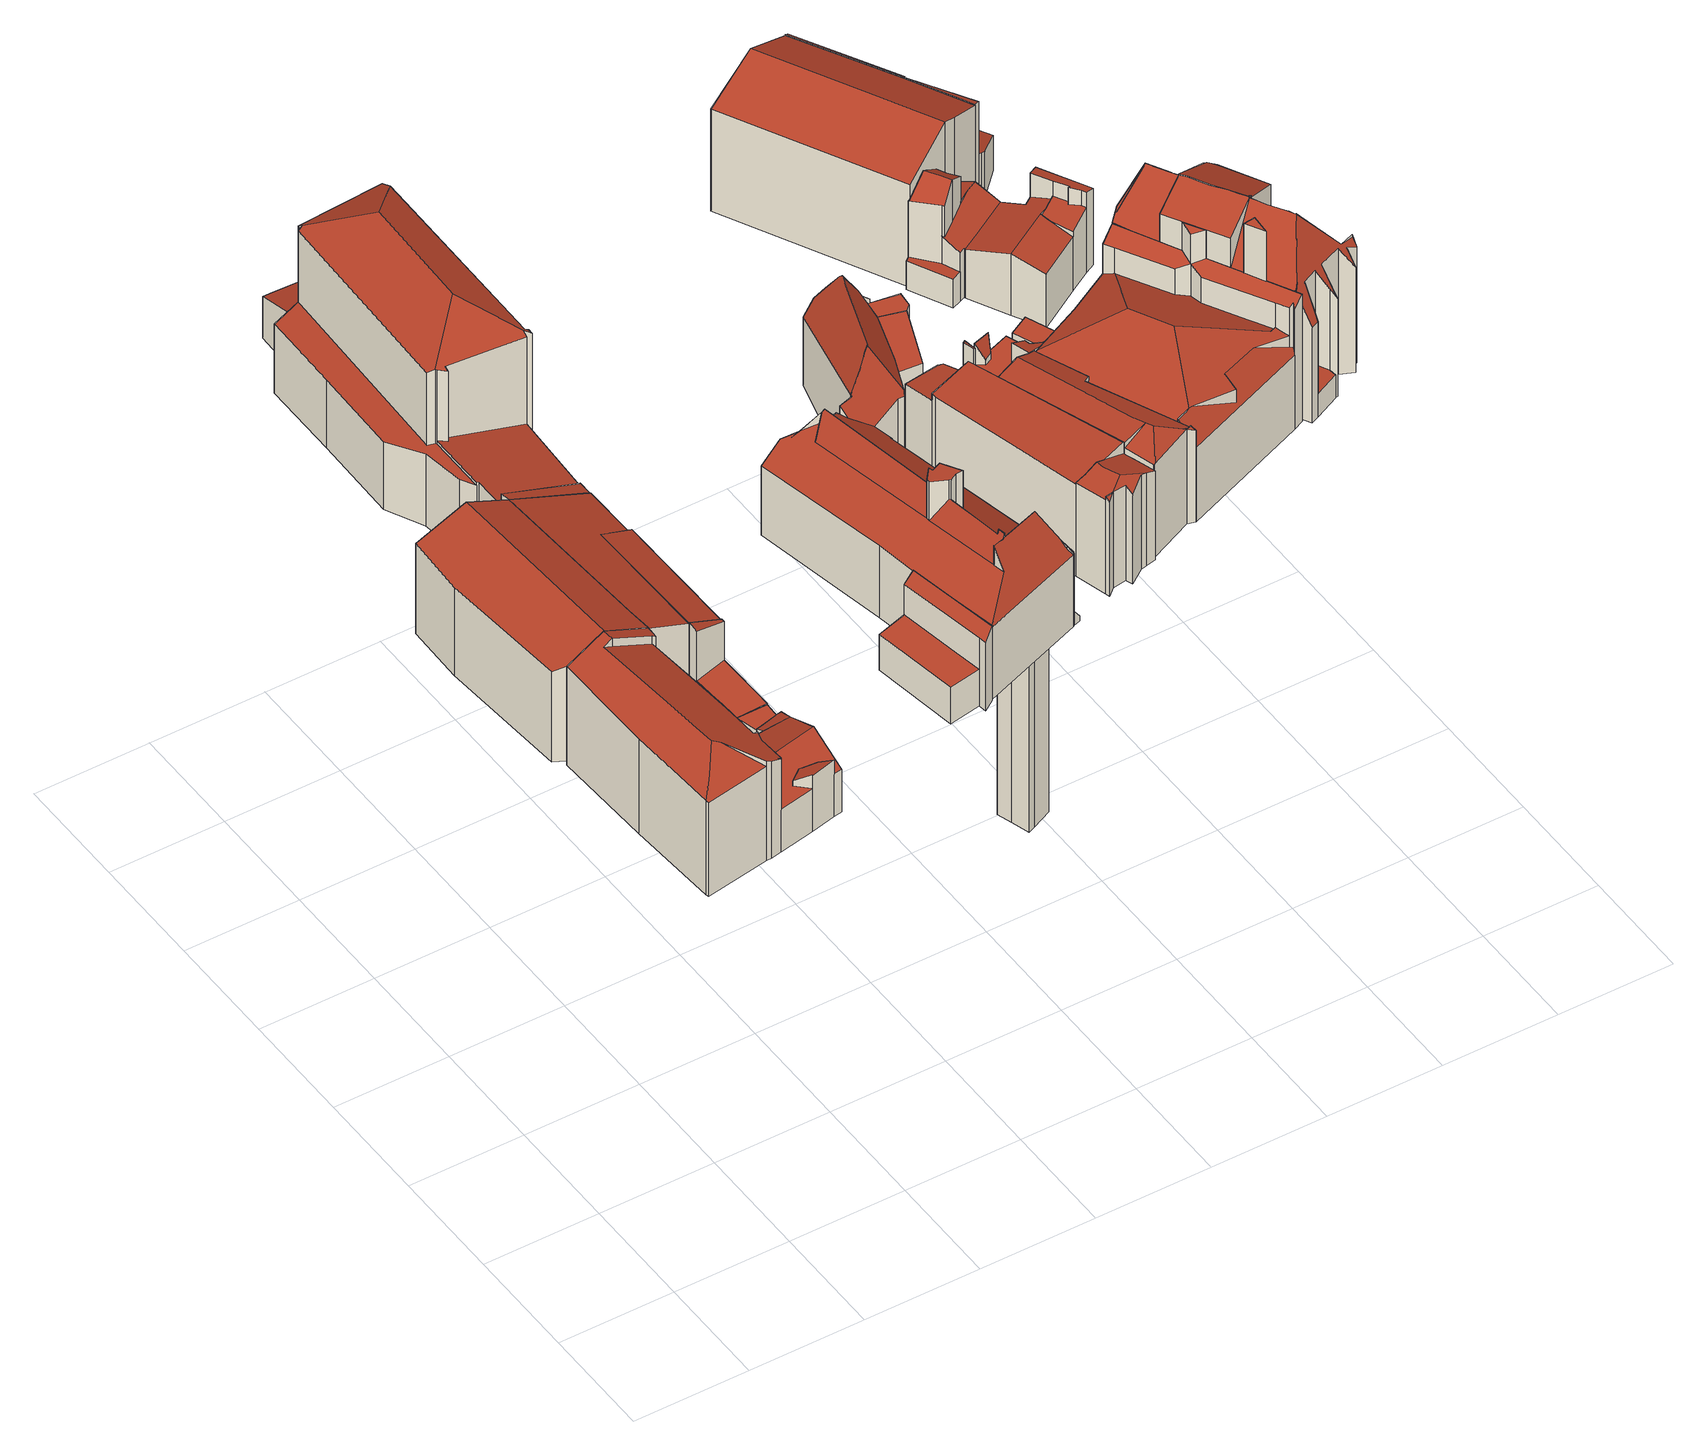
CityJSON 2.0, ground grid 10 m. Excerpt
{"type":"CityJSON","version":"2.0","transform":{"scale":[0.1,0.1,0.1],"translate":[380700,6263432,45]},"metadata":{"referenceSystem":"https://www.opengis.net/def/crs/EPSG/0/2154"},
"CityObjects":{
"building1":{"type":"Building","attributes":{"b3_dak_type":"slanted","b3_h_dak_50p":92.24,"b3_h_dak_70p":92.71,"b3_h_dak_max":93.94,"b3_h_dak_min":86.45,"b3_h_maaiveld":82.49,"b3_kas_warenhuis":false,"b3_reconstructie_onvolledig":false,"b3_rmse_lod12":2.65,"b3_rmse_lod13":0.6,"b3_rmse_lod22":0.176,"b3_val3dity_lod12":"[]","b3_val3dity_lod13":"[]","b3_val3dity_lod22":"[204]","b3_volume_lod12":1687.16,"b3_volume_lod13":1502.9,"b3_volume_lod22":1449.2,"oorspronkelijkbouwjaar":2000},"children":["building1-1"]},
"building1-1":{"type":"BuildingPart","parents":["building1"],"geometry":[{"type":"Solid","lod":"2.2","boundaries":[[[[0,1,2,3,4,5,6,7,8,9,10,11,12,13,14,15,16,17]],[[18,19,2,1,20]],[[21,3,2,19]],[[22,13,12,23]],[[24,25,10,9,26]],[[26,9,8,27]],[[28,29,30,31]],[[32,6,5,33]],[[23,12,11,30]],[[34,35,36,37]],[[35,16,15,38]],[[39,4,3,21]],[[33,5,4,39]],[[40,41,42]],[[37,36,43]],[[27,8,7,44]],[[44,7,6,32]],[[41,40,25,24]],[[19,18,45]],[[46,14,13,22]],[[38,15,14,46]],[[47,48,49]],[[50,51,29,28]],[[52,53,51,50]],[[54,55,53,52]],[[56,57,55,54]],[[48,47,58,59]],[[60,61,17,16,35,34]],[[59,58,61,60]],[[62,0,17,61]],[[31,30,11,10,25]],[[20,1,0,62,63]],[[63,62,57,56]],[[44,41,24,26,27]],[[29,51,46,22,23,30]],[[59,60,34,37,43,64,49,48]],[[65,66,42,41,44,32,33,39,67]],[[57,62,61,58,47,49,64,43,36,35,38,46,51,53,55]],[[66,65,67,39,21,19,45]],[[66,45,18,20,63,56,54,52,50,28,31,25,40,42]]]],"semantics":{"surfaces":[{"type":"GroundSurface"},{"type":"WallSurface","on_footprint_edge":true},{"type":"WallSurface","on_footprint_edge":false},{"type":"RoofSurface"}],"values":[[0,1,1,1,1,1,2,1,1,2,1,1,1,2,2,1,1,2,2,1,1,2,2,2,2,2,2,1,2,1,1,1,2,3,3,3,3,3,3,3]]}}]},
"building2":{"type":"Building","attributes":{"b3_dak_type":"slanted","b3_h_dak_50p":92.84,"b3_h_dak_70p":93.22,"b3_h_dak_max":93.85,"b3_h_dak_min":91.68,"b3_h_maaiveld":82.9,"b3_kas_warenhuis":false,"b3_reconstructie_onvolledig":false,"b3_rmse_lod12":0.674,"b3_rmse_lod13":0.674,"b3_rmse_lod22":0.0268,"b3_val3dity_lod12":"[]","b3_val3dity_lod13":"[]","b3_val3dity_lod22":"[]","b3_volume_lod12":1466.32,"b3_volume_lod13":1466.32,"b3_volume_lod22":1414.28,"oorspronkelijkbouwjaar":2000},"children":["building2-1"]},
"building2-1":{"type":"BuildingPart","parents":["building2"],"geometry":[{"type":"Solid","lod":"2.2","boundaries":[[[[68,69,70,71,72,73,74,75,76]],[[77,71,70,32]],[[78,73,72,79]],[[80,74,73,78]],[[32,70,69,81]],[[82,76,75,83]],[[27,68,76,82]],[[79,72,71,77]],[[83,75,74,80]],[[81,69,68,27]],[[81,80,78,79,77,32]],[[80,81,27,82,83]]]],"semantics":{"surfaces":[{"type":"GroundSurface"},{"type":"WallSurface","on_footprint_edge":true},{"type":"RoofSurface"}],"values":[[0,1,1,1,1,1,1,1,1,1,2,2]]}}]},
"building3":{"type":"Building","attributes":{"b3_dak_type":"slanted","b3_h_dak_50p":85.67,"b3_h_dak_70p":86.49,"b3_h_dak_max":86.92,"b3_h_dak_min":85.63,"b3_h_maaiveld":82.87,"b3_kas_warenhuis":false,"b3_reconstructie_onvolledig":false,"b3_rmse_lod12":0.665,"b3_rmse_lod13":0.665,"b3_rmse_lod22":0.0383,"b3_val3dity_lod12":"[]","b3_val3dity_lod13":"[]","b3_val3dity_lod22":"[]","b3_volume_lod12":26.99,"b3_volume_lod13":26.99,"b3_volume_lod22":23.35,"oorspronkelijkbouwjaar":2000},"children":["building3-1"]},
"building3-1":{"type":"BuildingPart","parents":["building3"],"geometry":[{"type":"Solid","lod":"2.2","boundaries":[[[[84,85,86,87,88,89,90]],[[91,90,89,23]],[[92,93,94,95]],[[22,88,87,93,92]],[[96,86,85,97]],[[23,89,88,22]],[[93,87,86,96]],[[98,99,84,90,91]],[[97,85,84,99]],[[95,94,99,98]],[[99,94,93,96,97]],[[95,98,91,23,22,92]]]],"semantics":{"surfaces":[{"type":"GroundSurface"},{"type":"WallSurface","on_footprint_edge":true},{"type":"WallSurface","on_footprint_edge":false},{"type":"RoofSurface"}],"values":[[0,1,2,1,1,1,1,1,1,2,3,3]]}}]},
"building4":{"type":"Building","attributes":{"b3_dak_type":"slanted","b3_h_dak_50p":85.69,"b3_h_dak_70p":85.7,"b3_h_dak_max":90.63,"b3_h_dak_min":85.63,"b3_h_maaiveld":82.88,"b3_kas_warenhuis":false,"b3_reconstructie_onvolledig":false,"b3_rmse_lod12":2.03,"b3_rmse_lod13":0.213,"b3_rmse_lod22":0.0557,"b3_val3dity_lod12":"[]","b3_val3dity_lod13":"[]","b3_val3dity_lod22":"[]","b3_volume_lod12":46.65,"b3_volume_lod13":55.35,"b3_volume_lod22":54.68,"oorspronkelijkbouwjaar":2000},"children":["building4-1"]},
"building4-1":{"type":"BuildingPart","parents":["building4"],"geometry":[{"type":"Solid","lod":"2.2","boundaries":[[[[100,101,102,86,85,103]],[[104,105,102,101,106]],[[107,86,102,105]],[[108,100,103,109,110]],[[110,109,105,104]],[[97,85,86,107]],[[106,101,100,108]],[[109,103,85,97]],[[106,108,110,104]],[[109,97,107,105]]]],"semantics":{"surfaces":[{"type":"GroundSurface"},{"type":"WallSurface","on_footprint_edge":true},{"type":"WallSurface","on_footprint_edge":false},{"type":"RoofSurface"}],"values":[[0,1,1,1,2,1,1,1,3,3]]}}]},
"building5":{"type":"Building","attributes":{"b3_dak_type":"slanted","b3_h_dak_50p":91.13,"b3_h_dak_70p":91.57,"b3_h_dak_max":92.25,"b3_h_dak_min":89.35,"b3_h_maaiveld":82.91,"b3_kas_warenhuis":false,"b3_reconstructie_onvolledig":false,"b3_rmse_lod12":0.826,"b3_rmse_lod13":0.826,"b3_rmse_lod22":0.0381,"b3_val3dity_lod12":"[]","b3_val3dity_lod13":"[]","b3_val3dity_lod22":"[]","b3_volume_lod12":699.3,"b3_volume_lod13":699.3,"b3_volume_lod22":663.16,"oorspronkelijkbouwjaar":2000},"children":["building5-1"]},
"building5-1":{"type":"BuildingPart","parents":["building5"],"geometry":[{"type":"Solid","lod":"2.2","boundaries":[[[[111,112,113,100,68,75]],[[114,68,100,115]],[[115,100,113,116]],[[117,111,75,83]],[[83,75,68,114]],[[116,113,112,118]],[[118,112,111,117]],[[118,117,83,114,115,116]]]],"semantics":{"surfaces":[{"type":"GroundSurface"},{"type":"WallSurface","on_footprint_edge":true},{"type":"RoofSurface"}],"values":[[0,1,1,1,1,1,1,2]]}}]},
"building6":{"type":"Building","attributes":{"b3_dak_type":"slanted","b3_h_dak_50p":89.93,"b3_h_dak_70p":90.14,"b3_h_dak_max":90.62,"b3_h_dak_min":85.06,"b3_h_maaiveld":82.93,"b3_kas_warenhuis":false,"b3_reconstructie_onvolledig":false,"b3_rmse_lod12":0.712,"b3_rmse_lod13":0.712,"b3_rmse_lod22":0.541,"b3_val3dity_lod12":"[]","b3_val3dity_lod13":"[]","b3_val3dity_lod22":"[]","b3_volume_lod12":238.71,"b3_volume_lod13":238.71,"b3_volume_lod22":233.11,"oorspronkelijkbouwjaar":2000},"children":["building6-1"]},
"building6-1":{"type":"BuildingPart","parents":["building6"],"geometry":[{"type":"Solid","lod":"2.2","boundaries":[[[[113,119,120,100]],[[121,120,119,122]],[[123,100,120,121]],[[116,113,100,123]],[[122,119,113,116]],[[122,116,123,121]]]],"semantics":{"surfaces":[{"type":"GroundSurface"},{"type":"WallSurface","on_footprint_edge":true},{"type":"RoofSurface"}],"values":[[0,1,1,1,1,2]]}}]},
"building7":{"type":"Building","attributes":{"b3_dak_type":"slanted","b3_h_dak_50p":98,"b3_h_dak_70p":98.82,"b3_h_dak_max":100.43,"b3_h_dak_min":87.27,"b3_h_maaiveld":83.22,"b3_kas_warenhuis":false,"b3_reconstructie_onvolledig":false,"b3_rmse_lod12":6.17,"b3_rmse_lod13":0.715,"b3_rmse_lod22":0.0475,"b3_val3dity_lod12":"[]","b3_val3dity_lod13":"[]","b3_val3dity_lod22":"[]","b3_volume_lod12":4535.34,"b3_volume_lod13":3364.1,"b3_volume_lod22":3272.76,"oorspronkelijkbouwjaar":2000},"children":["building7-1"]},
"building7-1":{"type":"BuildingPart","parents":["building7"],"geometry":[{"type":"Solid","lod":"2.2","boundaries":[[[[124,125,126,127,128,129,130,131,132,133,134,135,136,137,138,139,140,141,142,143,144,145,146]],[[147,148,149,150]],[[151,143,142,152]],[[153,144,143,151]],[[154,138,137,155]],[[156,139,138,154]],[[157,145,144,153]],[[155,137,136,158]],[[158,136,135,159]],[[160,129,128,161]],[[159,135,134,162]],[[163,130,129,160,164]],[[164,160,165,166]],[[167,146,145,157,168]],[[169,125,124,170]],[[171,162,134,133,172]],[[166,165,132,131,83]],[[168,157,173,174]],[[175,141,140,176]],[[177,126,125,169]],[[152,142,141,175]],[[178,179,176,180,181]],[[180,176,140,139,156]],[[172,133,132,165]],[[83,131,130,163]],[[150,149,182,183,184]],[[184,183,185,186]],[[183,182,162,171]],[[187,188,161,189]],[[186,185,188,187]],[[190,127,126,177]],[[189,161,128,127,190]],[[170,124,146,167]],[[181,180,148,147]],[[174,173,179,178]],[[83,163,164,166]],[[188,185,183,171,172,165,160,161]],[[189,190,191,192,150,184,186,187]],[[181,147,150,192,193,178]],[[174,178,193,167,168]],[[170,167,193,192,191,190,177,169]],[[148,180,156,154,155,158,159,162,182,149]],[[179,173,157,153,151,152,175,176]]]],"semantics":{"surfaces":[{"type":"GroundSurface"},{"type":"WallSurface","on_footprint_edge":false},{"type":"WallSurface","on_footprint_edge":true},{"type":"RoofSurface"}],"values":[[0,1,2,2,2,2,2,2,2,2,2,2,1,2,2,2,2,1,2,2,2,1,2,2,2,1,1,1,1,1,2,2,2,1,1,3,3,3,3,3,3,3,3]]}}]},
"building8":{"type":"Building","attributes":{"b3_dak_type":"slanted","b3_h_dak_50p":86.17,"b3_h_dak_70p":86.24,"b3_h_dak_max":89.97,"b3_h_dak_min":86.03,"b3_h_maaiveld":82.64,"b3_kas_warenhuis":false,"b3_reconstructie_onvolledig":false,"b3_rmse_lod12":1.83,"b3_rmse_lod13":0.125,"b3_rmse_lod22":0.0387,"b3_val3dity_lod12":"[]","b3_val3dity_lod13":"[]","b3_val3dity_lod22":"[]","b3_volume_lod12":109.99,"b3_volume_lod13":139.94,"b3_volume_lod22":138.88,"oorspronkelijkbouwjaar":2000},"children":["building8-1"]},
"building8-1":{"type":"BuildingPart","parents":["building8"],"geometry":[{"type":"Solid","lod":"2.2","boundaries":[[[[194,195,196,197,198,199,200]],[[201,197,196,202]],[[203,195,194,204]],[[202,196,195,203]],[[205,201,204,206]],[[207,198,197,201,205]],[[206,204,194,200,208]],[[208,200,199,209]],[[209,199,198,207]],[[204,201,202,203]],[[209,207,205,206,208]]]],"semantics":{"surfaces":[{"type":"GroundSurface"},{"type":"WallSurface","on_footprint_edge":true},{"type":"WallSurface","on_footprint_edge":false},{"type":"RoofSurface"}],"values":[[0,1,1,1,2,1,1,1,1,3,3]]}}]},
"building9":{"type":"Building","attributes":{"b3_dak_type":"slanted","b3_h_dak_50p":91.06,"b3_h_dak_70p":91.9,"b3_h_dak_max":96.17,"b3_h_dak_min":88.47,"b3_h_maaiveld":82.7,"b3_kas_warenhuis":false,"b3_reconstructie_onvolledig":false,"b3_rmse_lod12":1.52,"b3_rmse_lod13":1.43,"b3_rmse_lod22":1.22,"b3_val3dity_lod12":"[]","b3_val3dity_lod13":"[]","b3_val3dity_lod22":"[104,201]","b3_volume_lod12":2577.68,"b3_volume_lod13":2589.68,"b3_volume_lod22":116906.56,"oorspronkelijkbouwjaar":2000},"children":["building9-1"]},
"building9-1":{"type":"BuildingPart","parents":["building9"],"geometry":[{"type":"Solid","lod":"2.2","boundaries":[[[[210,211,212,213,214,215,216,217,218,219,220,221,222,223,224,225,226,227,228,229,230,231,232,233,234,235,236,237,238,239]],[[240,241,242,243]],[[244,242,245]],[[246,229,228,247,248]],[[248,247,249]],[[250,210,239,251]],[[251,239,238,252]],[[253,237,236,254]],[[254,236,235,255]],[[256,257,258]],[[257,256,259,260]],[[261,262,263]],[[264,213,212,265]],[[265,212,211,266,267]],[[268,227,226,269]],[[270,271,225,224,272]],[[273,222,221,274]],[[275,276,277,278]],[[279,232,231,280]],[[281,233,232,279]],[[282,219,218,283]],[[284,285,286,287]],[[283,218,217,288]],[[289,290,285,284]],[[291,292,290,289]],[[293,294,295]],[[296,297,298]],[[243,242,244,276,275]],[[299,300,301,302]],[[302,301,303]],[[304,305,306]],[[292,291,306]],[[307,308,309]],[[305,304,310,308,307]],[[295,294,311]],[[308,310,311]],[[287,286,312]],[[313,221,220,314]],[[315,316,317]],[[252,238,237,253]],[[318,216,215,319]],[[319,215,214,300,299]],[[320,282,321,322]],[[323,324,325,326]],[[327,328,329]],[[298,297,230,229,246]],[[272,224,223,330]],[[280,231,230,297]],[[269,226,225,271]],[[331,332,333]],[[271,270,333]],[[334,288,217,216,318]],[[335,336,337]],[[274,221,313]],[[322,321,288,334]],[[332,331,338]],[[267,266,249]],[[260,259,255]],[[255,235,234,339]],[[340,281,341]],[[339,234,233,281,340]],[[330,223,222,273]],[[342,343,344,345]],[[278,277,343,342]],[[247,228,227,268,346]],[[326,325,241,240]],[[317,316,314,347]],[[347,314,220,219,282,320]],[[263,262,328,327]],[[348,349,350]],[[346,268,350]],[[351,348,349,348]],[[349,348,352]],[[336,335,293]],[[348,351,353]],[[354,355,324,323]],[[345,344,355,354]],[[266,211,210,250]],[[300,214,213,264]],[[288,321,282,283]],[[343,277,285,290,292,306,305,307,309,344]],[[314,316,315,356,304,306,291,289,284,287,312,274,313]],[[347,320,322,334,318,319,299,302,356,315,317]],[[357,260,255,339,340,341,358]],[[332,359,353,351,348,350,268,269,271,333]],[[263,252,253,254,255,259,256,258,261]],[[336,293,295,311,310,304,356,302,303]],[[338,276,244,245,359,332]],[[355,344,309,308,311,294,293,335,337,352,348,353,359,245,242,241,325,324]],[[357,358,341,281,279,360]],[[260,357,360,279,280,297,296,361,329,328,262,261,258,257]],[[276,338,331,333,270,272,330,273,274,312,286,285,277]],[[345,354,323,326,240,243,275,278,342]],[[266,250,251,252,263,327,329,361,296,298,246,248,249]],[[300,264,265,267,249,247,346,350,349,352,337,336,303,301]]]],"semantics":{"surfaces":[{"type":"GroundSurface"},{"type":"WallSurface","on_footprint_edge":false},{"type":"WallSurface","on_footprint_edge":true},{"type":"RoofSurface"}],"values":[[0,1,1,2,1,2,2,2,2,1,1,1,2,2,2,2,2,1,2,2,2,1,2,1,1,1,1,1,1,1,1,1,1,1,1,1,1,2,1,2,2,2,1,1,1,2,2,2,2,1,1,2,1,2,1,1,1,1,2,1,2,2,1,1,2,1,1,2,1,1,1,1,1,1,1,1,1,2,2,3,3,3,3,3,3,3,3,3,3,3,3,3,3,3,3]]}}]},
"building10":{"type":"Building","attributes":{"b3_dak_type":"slanted","b3_h_dak_50p":92.25,"b3_h_dak_70p":92.42,"b3_h_dak_max":92.78,"b3_h_dak_min":90.79,"b3_h_maaiveld":82.79,"b3_kas_warenhuis":false,"b3_reconstructie_onvolledig":false,"b3_rmse_lod12":0.507,"b3_rmse_lod13":0.507,"b3_rmse_lod22":0.0709,"b3_val3dity_lod12":"[]","b3_val3dity_lod13":"[]","b3_val3dity_lod22":"[]","b3_volume_lod12":854.98,"b3_volume_lod13":854.98,"b3_volume_lod22":833.4,"oorspronkelijkbouwjaar":2000},"children":["building10-1"]},
"building10-1":{"type":"BuildingPart","parents":["building10"],"geometry":[{"type":"Solid","lod":"2.2","boundaries":[[[[362,363,364,365,366,367,368,369,370,371,372,373,374,375,376,377,378]],[[379,366,365,380]],[[381,382,383,384]],[[385,386,369,368,387]],[[387,368,367,382,381]],[[382,367,366,379]],[[380,365,364,388]],[[389,390,391,392]],[[393,362,378,391]],[[394,395,390,389]],[[395,394,396]],[[386,385,396]],[[397,370,369,386]],[[398,375,374,399]],[[388,364,363,383]],[[384,383,363,362,393]],[[400,401,398]],[[402,376,375,398]],[[401,400,377,376,402]],[[399,374,373,403]],[[403,373,372,404]],[[404,372,371,405]],[[392,391,378,377,400]],[[405,371,370,397]],[[388,383,382,379,380]],[[384,393,391,390,395,396,385,387,381]],[[401,402,398]],[[405,406,398,399,403,404]],[[406,407,394,389,392,400,398]],[[405,397,386,396,394,407,406]]]],"semantics":{"surfaces":[{"type":"GroundSurface"},{"type":"WallSurface","on_footprint_edge":true},{"type":"WallSurface","on_footprint_edge":false},{"type":"RoofSurface"}],"values":[[0,1,2,1,1,1,1,2,1,2,2,2,1,1,1,1,2,1,1,1,1,1,1,1,3,3,3,3,3,3]]}}]},
"building11":{"type":"Building","attributes":{"b3_dak_type":"slanted","b3_h_dak_50p":88.98,"b3_h_dak_70p":89.32,"b3_h_dak_max":89.85,"b3_h_dak_min":87.98,"b3_h_maaiveld":84.21,"b3_kas_warenhuis":false,"b3_reconstructie_onvolledig":false,"b3_rmse_lod12":0.613,"b3_rmse_lod13":0.613,"b3_rmse_lod22":0.376,"b3_val3dity_lod12":"[]","b3_val3dity_lod13":"[]","b3_val3dity_lod22":"[]","b3_volume_lod12":49.09,"b3_volume_lod13":49.09,"b3_volume_lod22":44.23,"oorspronkelijkbouwjaar":2000},"children":["building11-1"]},
"building11-1":{"type":"BuildingPart","parents":["building11"],"geometry":[{"type":"Solid","lod":"2.2","boundaries":[[[[408,409,410,411]],[[412,410,409,254]],[[413,411,410,412]],[[414,408,411,413]],[[254,409,408,414]],[[254,414,413,412]]]],"semantics":{"surfaces":[{"type":"GroundSurface"},{"type":"WallSurface","on_footprint_edge":true},{"type":"RoofSurface"}],"values":[[0,1,1,1,1,2]]}}]},
"building12":{"type":"Building","attributes":{"b3_dak_type":"slanted","b3_h_dak_50p":92.73,"b3_h_dak_70p":92.86,"b3_h_dak_max":93.12,"b3_h_dak_min":91.81,"b3_h_maaiveld":82.82,"b3_kas_warenhuis":false,"b3_reconstructie_onvolledig":false,"b3_rmse_lod12":0.349,"b3_rmse_lod13":0.349,"b3_rmse_lod22":0.0562,"b3_val3dity_lod12":"[]","b3_val3dity_lod13":"[]","b3_val3dity_lod22":"[]","b3_volume_lod12":615.61,"b3_volume_lod13":615.61,"b3_volume_lod22":603.25,"oorspronkelijkbouwjaar":2000},"children":["building12-1"]},
"building12-1":{"type":"BuildingPart","parents":["building12"],"geometry":[{"type":"Solid","lod":"2.2","boundaries":[[[[415,416,368,417,418,419,420,421,422,423,424,425]],[[426,420,419,427]],[[427,419,418,428]],[[428,418,417,429]],[[430,421,420,426]],[[431,425,424,432]],[[429,417,368,387]],[[433,422,421,430]],[[434,435,436]],[[437,433,438,439]],[[439,438,440]],[[441,423,422,433,437]],[[442,415,425,431]],[[432,424,423,441]],[[435,416,415,442]],[[387,368,416,435,434]],[[431,443,444,436,435,442]],[[445,429,387,434,436]],[[443,431,432,441,437,439,440,444]],[[429,445,436,444,440,438,433,430,426,427,428]]]],"semantics":{"surfaces":[{"type":"GroundSurface"},{"type":"WallSurface","on_footprint_edge":true},{"type":"WallSurface","on_footprint_edge":false},{"type":"RoofSurface"}],"values":[[0,1,1,1,1,1,1,1,2,2,2,1,1,1,1,1,3,3,3,3]]}}]},
"building13":{"type":"Building","attributes":{"b3_dak_type":"slanted","b3_h_dak_50p":89.83,"b3_h_dak_70p":89.93,"b3_h_dak_max":91.09,"b3_h_dak_min":89.39,"b3_h_maaiveld":84.21,"b3_kas_warenhuis":false,"b3_reconstructie_onvolledig":false,"b3_rmse_lod12":0.348,"b3_rmse_lod13":0.348,"b3_rmse_lod22":0.0774,"b3_val3dity_lod12":"[]","b3_val3dity_lod13":"[]","b3_val3dity_lod22":"[]","b3_volume_lod12":33.14,"b3_volume_lod13":33.14,"b3_volume_lod22":32.9,"oorspronkelijkbouwjaar":2000},"children":["building13-1"]},
"building13-1":{"type":"BuildingPart","parents":["building13"],"geometry":[{"type":"Solid","lod":"2.2","boundaries":[[[[446,447,448,449,450,451,410,409]],[[254,409,410,452]],[[452,410,451,453]],[[453,451,450,454]],[[455,447,446,456,457]],[[457,456,458,459]],[[456,446,409,254]],[[454,450,449,458]],[[459,458,449,448,460]],[[460,448,447,455]],[[454,458,456,254,452,453]],[[460,455,457,459]]]],"semantics":{"surfaces":[{"type":"GroundSurface"},{"type":"WallSurface","on_footprint_edge":true},{"type":"WallSurface","on_footprint_edge":false},{"type":"RoofSurface"}],"values":[[0,1,1,1,1,2,1,1,1,1,3,3]]}}]},
"building14":{"type":"Building","attributes":{"b3_dak_type":"slanted","b3_h_dak_50p":90.12,"b3_h_dak_70p":91.84,"b3_h_dak_max":92.49,"b3_h_dak_min":86.17,"b3_h_maaiveld":45.02,"b3_kas_warenhuis":false,"b3_reconstructie_onvolledig":false,"b3_rmse_lod12":3.71,"b3_rmse_lod13":0.884,"b3_rmse_lod22":0.073,"b3_val3dity_lod12":"[]","b3_val3dity_lod13":"[]","b3_val3dity_lod22":"[]","b3_volume_lod12":324.01,"b3_volume_lod13":307.05,"b3_volume_lod22":303.96,"oorspronkelijkbouwjaar":2000},"children":["building14-1"]},
"building14-1":{"type":"BuildingPart","parents":["building14"],"geometry":[{"type":"Solid","lod":"2.2","boundaries":[[[[461,462,463,464,465,466,467,468]],[[469,464,463,470]],[[471,465,464,469,472]],[[473,466,465,471,474]],[[474,471,475,476]],[[428,468,467,477]],[[477,467,466,473]],[[470,463,462,478]],[[472,469,479,480]],[[481,482,461,468,428]],[[480,479,483,484]],[[485,486,484,487]],[[487,484,483,482,481]],[[476,475,486,485]],[[478,462,461,482]],[[476,485,487,481,428,477,473,474]],[[486,475,471,472,480,484]],[[478,482,483,479,469,470]]]],"semantics":{"surfaces":[{"type":"GroundSurface"},{"type":"WallSurface","on_footprint_edge":true},{"type":"WallSurface","on_footprint_edge":false},{"type":"RoofSurface"}],"values":[[0,1,1,1,2,1,1,1,2,1,2,2,2,2,1,3,3,3]]}}]},
"building15":{"type":"Building","attributes":{"b3_dak_type":"slanted","b3_h_dak_50p":86.34,"b3_h_dak_70p":86.39,"b3_h_dak_max":89.65,"b3_h_dak_min":86.24,"b3_h_maaiveld":84.19,"b3_kas_warenhuis":false,"b3_reconstructie_onvolledig":false,"b3_rmse_lod12":1.03,"b3_rmse_lod13":0.65,"b3_rmse_lod22":0.551,"b3_val3dity_lod12":"[]","b3_val3dity_lod13":"[]","b3_val3dity_lod22":"[]","b3_volume_lod12":39.39,"b3_volume_lod13":40.15,"b3_volume_lod22":40.38,"oorspronkelijkbouwjaar":2000},"children":["building15-1"]},
"building15-1":{"type":"BuildingPart","parents":["building15"],"geometry":[{"type":"Solid","lod":"2.2","boundaries":[[[[488,489,490,491,492,493,494,495,496,497]],[[498,493,492,499]],[[500,501,502,503]],[[504,491,490,502]],[[505,506,488,497,507]],[[508,509,506,505]],[[478,494,493,498]],[[499,492,491,504]],[[507,497,496,510,511]],[[511,510,509,508]],[[512,495,494,478]],[[510,496,495,512]],[[503,502,490,489,513,514]],[[514,513,515,516]],[[513,489,488,506]],[[516,515,501,500]],[[511,508,505,507]],[[516,500,503,514]],[[501,515,513,506,509,510,512,478,498,499,504,502]]]],"semantics":{"surfaces":[{"type":"GroundSurface"},{"type":"WallSurface","on_footprint_edge":true},{"type":"WallSurface","on_footprint_edge":false},{"type":"RoofSurface"}],"values":[[0,1,2,1,1,2,1,1,1,2,1,1,1,2,1,2,3,3,3]]}}]},
"building16":{"type":"Building","attributes":{"b3_dak_type":"multiple horizontal","b3_h_dak_50p":87,"b3_h_dak_70p":87.03,"b3_h_dak_max":88.83,"b3_h_dak_min":86.9,"b3_h_maaiveld":84.18,"b3_kas_warenhuis":false,"b3_reconstructie_onvolledig":false,"b3_rmse_lod12":0.785,"b3_rmse_lod13":0.785,"b3_rmse_lod22":0.794,"b3_val3dity_lod12":"[]","b3_val3dity_lod13":"[]","b3_val3dity_lod22":"[]","b3_volume_lod12":19.14,"b3_volume_lod13":19.14,"b3_volume_lod22":18.97,"oorspronkelijkbouwjaar":2000},"children":["building16-1"]},
"building16-1":{"type":"BuildingPart","parents":["building16"],"geometry":[{"type":"Solid","lod":"2.2","boundaries":[[[[517,492,518,519,520]],[[521,520,519,522]],[[522,519,518,523]],[[523,518,492,524]],[[525,517,520,521]],[[524,492,517,525]],[[524,525,521,522,523]]]],"semantics":{"surfaces":[{"type":"GroundSurface"},{"type":"WallSurface","on_footprint_edge":true},{"type":"RoofSurface"}],"values":[[0,1,1,1,1,1,2]]}}]},
"building17":{"type":"Building","attributes":{"b3_dak_type":"slanted","b3_h_dak_50p":92.68,"b3_h_dak_70p":93.2,"b3_h_dak_max":100.5,"b3_h_dak_min":89.98,"b3_h_maaiveld":82.85,"b3_kas_warenhuis":false,"b3_reconstructie_onvolledig":false,"b3_rmse_lod12":1.43,"b3_rmse_lod13":1.11,"b3_rmse_lod22":0.481,"b3_val3dity_lod12":"[]","b3_val3dity_lod13":"[]","b3_val3dity_lod22":"[]","b3_volume_lod12":1892.15,"b3_volume_lod13":1894.07,"b3_volume_lod22":1838.26,"oorspronkelijkbouwjaar":2000},"children":["building17-1"]},
"building17-1":{"type":"BuildingPart","parents":["building17"],"geometry":[{"type":"Solid","lod":"2.2","boundaries":[[[[526,527,528,529,423,530,421,420,419,531,532,533,534]],[[535,419,420,536]],[[536,420,421,537]],[[538,531,419,535]],[[539,532,531,538]],[[537,421,530,540]],[[540,541,542]],[[543,544,545,546]],[[547,423,529,548]],[[549,526,534,550]],[[541,540,530,423,547]],[[551,552,553]],[[552,551,554]],[[555,533,532,539]],[[556,555,544,543]],[[550,534,533,555,556]],[[557,528,527,558]],[[559,560,561,562,563]],[[563,562,548,564]],[[564,548,529,528,557]],[[565,566,567,568,569]],[[568,567,570]],[[561,560,571]],[[569,568,560,559]],[[546,545,572,573]],[[574,549,573,575]],[[573,572,566,565]],[[576,558,527,526,549,574]],[[575,573,558,576]],[[561,571,553,552,554,542,541,547,548,562]],[[577,544,555,539,538]],[[573,549,550,556,543,546]],[[542,578,577,538,535,536,537,540]],[[575,576,574]],[[558,573,565,569,559,563,564,557]],[[577,578,579,570,567,566,572,545,544]],[[578,542,554,551,553,571,560,568,570,579]]]],"semantics":{"surfaces":[{"type":"GroundSurface"},{"type":"WallSurface","on_footprint_edge":true},{"type":"WallSurface","on_footprint_edge":false},{"type":"RoofSurface"}],"values":[[0,1,1,1,1,1,2,2,1,1,1,2,2,1,2,1,1,2,2,1,2,2,2,2,2,2,2,1,2,3,3,3,3,3,3,3,3]]}}]},
"building18":{"type":"Building","attributes":{"b3_dak_type":"slanted","b3_h_dak_50p":94.83,"b3_h_dak_70p":95.29,"b3_h_dak_max":96.02,"b3_h_dak_min":93.62,"b3_h_maaiveld":83.51,"b3_kas_warenhuis":false,"b3_reconstructie_onvolledig":false,"b3_rmse_lod12":0.802,"b3_rmse_lod13":0.802,"b3_rmse_lod22":0.0535,"b3_val3dity_lod12":"[]","b3_val3dity_lod13":"[]","b3_val3dity_lod22":"[]","b3_volume_lod12":1814.25,"b3_volume_lod13":1814.25,"b3_volume_lod22":1744.41,"oorspronkelijkbouwjaar":2000},"children":["building18-1"]},
"building18-1":{"type":"BuildingPart","parents":["building18"],"geometry":[{"type":"Solid","lod":"2.2","boundaries":[[[[580,581,582,583,584,585,586,587]],[[588,585,584,589]],[[590,586,585,588]],[[589,584,583,591]],[[591,583,582,592]],[[593,587,586,590]],[[594,580,587,593]],[[592,582,581,595]],[[595,581,580,594]],[[593,592,595,594]],[[592,593,590,588,589,591]]]],"semantics":{"surfaces":[{"type":"GroundSurface"},{"type":"WallSurface","on_footprint_edge":true},{"type":"RoofSurface"}],"values":[[0,1,1,1,1,1,1,1,1,2,2]]}}]},
"building19":{"type":"Building","attributes":{"b3_dak_type":"slanted","b3_h_dak_50p":89.6,"b3_h_dak_70p":89.91,"b3_h_dak_max":95.79,"b3_h_dak_min":86.67,"b3_h_maaiveld":83.91,"b3_kas_warenhuis":false,"b3_reconstructie_onvolledig":false,"b3_rmse_lod12":1.6,"b3_rmse_lod13":1.04,"b3_rmse_lod22":0.464,"b3_val3dity_lod12":"[]","b3_val3dity_lod13":"[]","b3_val3dity_lod22":"[201]","b3_volume_lod12":442.16,"b3_volume_lod13":463.39,"b3_volume_lod22":441.5,"oorspronkelijkbouwjaar":2000},"children":["building19-1"]},
"building19-1":{"type":"BuildingPart","parents":["building19"],"geometry":[{"type":"Solid","lod":"2.2","boundaries":[[[[596,597,598,599,600,601,602,603,604,605,606,607,608,609,610,611,612,613,614,615]],[[616,613,612,617]],[[618,599,598,619]],[[620,621,605,604,622]],[[622,604,603,623]],[[624,625,626,627]],[[628,629,630,631,632]],[[629,614,613,616]],[[633,596,615,634]],[[635,636,637,638]],[[632,631,636,635]],[[639,600,599,618]],[[640,641,642,643]],[[644,608,607,645]],[[646,647,648]],[[649,650,648]],[[651,602,601,652]],[[653,651,654,655,656]],[[623,603,602,651,653]],[[643,642,621,620]],[[647,646,606,605,621]],[[631,630,657,658]],[[645,607,606,646]],[[617,612,611,657]],[[659,610,609,660]],[[660,609,608,644]],[[634,615,614,629,628]],[[650,649,661]],[[655,654,661]],[[656,655,662,663]],[[663,662,641,640]],[[658,657,611,610,659]],[[664,665,666]],[[638,637,665,664,667]],[[619,598,597,626]],[[667,664,625,624]],[[627,626,597,596,633]],[[652,601,600,639]],[[645,646,648,650,644]],[[617,657,630,629,616]],[[641,662,655,661,649,648,647,621,642]],[[663,640,643,620,622,623,653,656]],[[638,668,633,634,628,632,635]],[[625,664,666,618,619,626]],[[627,633,668,638,667,624]],[[660,639,618,666,665,637,636,631,658,659]],[[652,639,660,644,650,661,654,651]]]],"semantics":{"surfaces":[{"type":"GroundSurface"},{"type":"WallSurface","on_footprint_edge":true},{"type":"WallSurface","on_footprint_edge":false},{"type":"RoofSurface"}],"values":[[0,1,1,1,1,2,2,1,1,2,2,1,2,1,2,2,1,2,1,2,1,2,1,1,1,1,1,2,2,2,2,1,2,2,1,2,1,1,3,3,3,3,3,3,3,3,3]]}}]},
"building20":{"type":"Building","attributes":{"b3_dak_type":"slanted","b3_h_dak_50p":88.03,"b3_h_dak_70p":88.34,"b3_h_dak_max":93.86,"b3_h_dak_min":87.17,"b3_h_maaiveld":83.47,"b3_kas_warenhuis":false,"b3_reconstructie_onvolledig":false,"b3_rmse_lod12":2.05,"b3_rmse_lod13":0.511,"b3_rmse_lod22":0.0703,"b3_val3dity_lod12":"[]","b3_val3dity_lod13":"[]","b3_val3dity_lod22":"[]","b3_volume_lod12":171.28,"b3_volume_lod13":181.76,"b3_volume_lod22":171.65,"oorspronkelijkbouwjaar":2000},"children":["building20-1"]},
"building20-1":{"type":"BuildingPart","parents":["building20"],"geometry":[{"type":"Solid","lod":"2.2","boundaries":[[[[669,670,671,672,584,583]],[[673,671,670,674]],[[675,672,671,673]],[[676,583,584,677]],[[677,584,672,675,678]],[[678,675,679,680]],[[680,679,669,583,676]],[[674,670,669,679]],[[680,676,677,678]],[[674,679,675,673]]]],"semantics":{"surfaces":[{"type":"GroundSurface"},{"type":"WallSurface","on_footprint_edge":true},{"type":"WallSurface","on_footprint_edge":false},{"type":"RoofSurface"}],"values":[[0,1,1,1,1,2,1,1,3,3]]}}]},
"building21":{"type":"Building","attributes":{"b3_dak_type":"slanted","b3_h_dak_50p":98.45,"b3_h_dak_70p":99.12,"b3_h_dak_max":100.52,"b3_h_dak_min":85.29,"b3_h_maaiveld":82.96,"b3_kas_warenhuis":false,"b3_reconstructie_onvolledig":false,"b3_rmse_lod12":2.4,"b3_rmse_lod13":1.73,"b3_rmse_lod22":0.275,"b3_val3dity_lod12":"[]","b3_val3dity_lod13":"[]","b3_val3dity_lod22":"[204]","b3_volume_lod12":1852.83,"b3_volume_lod13":1837.73,"b3_volume_lod22":1664.77,"oorspronkelijkbouwjaar":2000},"children":["building21-1"]},
"building21-1":{"type":"BuildingPart","parents":["building21"],"geometry":[{"type":"Solid","lod":"2.2","boundaries":[[[[681,682,683,684,685,686,687,688,689,690,691,692,693,694,695,696,697,698,699,700,701,702,703,704,705]],[[706,702,701,707,708]],[[708,707,709,710]],[[707,701,700,711]],[[712,705,704,713,714]],[[715,698,697,716]],[[717,718,699,698,715]],[[719,720,695,694,721,722]],[[722,721,723,724]],[[724,723,720,719]],[[725,686,685,726]],[[727,728,729]],[[730,731,729]],[[732,733,693,692,734]],[[721,694,693,733]],[[731,696,695,720]],[[735,716,697,696,731,730]],[[736,716,735]],[[737,736,738,739]],[[714,713,710,740]],[[713,704,703,741]],[[741,703,702,706]],[[742,743,744]],[[740,710,709,736,737]],[[739,738,745,746]],[[747,687,686,725]],[[748,749,750,751]],[[746,745,752]],[[728,753,752]],[[754,755,756]],[[711,700,699,718]],[[757,743,742]],[[755,754,718,717]],[[758,759,733,732]],[[759,758,760]],[[761,690,689,750]],[[751,750,689,688,762]],[[762,688,687,747]],[[763,764,765]],[[726,685,684,766]],[[767,683,682,764,763]],[[766,684,683,767]],[[768,769,770,771]],[[771,770,749,748]],[[769,691,690,761]],[[734,692,691,769,768]],[[772,773,774,775]],[[773,772,776,777]],[[774,773,753,728,727]],[[764,682,681,776]],[[777,776,681,705,712]],[[724,719,722]],[[741,706,708,710,713]],[[728,752,745,738,736,735,730,729]],[[754,711,718]],[[755,717,715,716,736,778,779,756]],[[711,754,756,779,778,736,709,707]],[[769,761,750,749,770]],[[734,768,771,748,751,762,747,725,726,766,767,763,765,744,743,757,760,758,732]],[[774,727,729,731,720,723,721,733,759,760,757,742,780,781,782,783,775]],[[764,776,772,775,783,782,781,780,742,744,765]],[[777,712,714,740,737,739,746,752,753,773]]]],"semantics":{"surfaces":[{"type":"GroundSurface"},{"type":"WallSurface","on_footprint_edge":true},{"type":"WallSurface","on_footprint_edge":false},{"type":"RoofSurface"}],"values":[[0,1,2,1,1,1,1,1,2,2,1,2,2,1,1,1,1,2,2,2,1,1,2,2,2,1,2,2,2,2,1,2,2,2,2,1,1,1,2,1,1,1,2,2,1,1,2,2,2,1,1,3,3,3,3,3,3,3,3,3,3,3]]}}]},
"building22":{"type":"Building","attributes":{"b3_dak_type":"slanted","b3_h_dak_50p":87.97,"b3_h_dak_70p":88.27,"b3_h_dak_max":93.85,"b3_h_dak_min":87.1,"b3_h_maaiveld":83.62,"b3_kas_warenhuis":false,"b3_reconstructie_onvolledig":false,"b3_rmse_lod12":1.94,"b3_rmse_lod13":0.449,"b3_rmse_lod22":0.0502,"b3_val3dity_lod12":"[]","b3_val3dity_lod13":"[]","b3_val3dity_lod22":"[]","b3_volume_lod12":108.68,"b3_volume_lod13":118.61,"b3_volume_lod22":112.63,"oorspronkelijkbouwjaar":2000},"children":["building22-1"]},
"building22-1":{"type":"BuildingPart","parents":["building22"],"geometry":[{"type":"Solid","lod":"2.2","boundaries":[[[[784,785,786,787,788,789,790,791]],[[792,789,788,673]],[[793,791,790,794]],[[677,786,785,795]],[[796,797,798,799]],[[799,798,787,786,677]],[[795,785,784,797,796]],[[794,790,789,792]],[[673,788,787,798]],[[797,784,791,793]],[[795,796,799,677]],[[797,793,794,792,673,798]]]],"semantics":{"surfaces":[{"type":"GroundSurface"},{"type":"WallSurface","on_footprint_edge":true},{"type":"WallSurface","on_footprint_edge":false},{"type":"RoofSurface"}],"values":[[0,1,1,1,2,1,1,1,1,1,3,3]]}}]}
},
"vertices":[
[101,12,375],[91,10,375],[87,10,375],[31,1,375],[30,3,375],[25,85,375],[21,175,375],[54,177,375],[94,179,375],[94,169,375],[91,169,375],[98,86,375],[135,89,375],[159,90,375],[160,60,375],[161,24,375],[154,23,375],[132,18,375],[87,10,473],[87,10,468],[91,10,471],[31,1,467],[159,90,419],[135,89,418],[91,169,472],[91,169,464],[94,169,470],[94,179,471],[100,48,465],[100,48,432],[98,86,416],[98,86,465],[21,175,472],[25,85,469],[154,23,431],[154,23,417],[145,31,421],[145,31,427],[161,24,417],[30,3,468],[55,167,481],[55,167,489],[47,166,485],[132,35,424],[54,177,489],[65,37,482],[160,60,432],[119,25,421],[119,25,426],[131,35,424],[104,48,464],[104,48,432],[101,39,465],[101,39,428],[102,14,466],[102,14,417],[99,14,467],[99,14,417],[132,19,417],[132,19,430],[132,18,430],[132,18,417],[101,12,417],[101,12,467],[131,36,424],[43,19,475],[59,41,484],[32,5,469],
[94,179,379],[55,177,379],[21,175,379],[11,180,379],[2,296,379],[3,349,379],[46,348,379],[83,348,379],[92,202,379],[11,180,468],[3,349,468],[2,296,466],[46,348,488],[55,177,488],[92,202,471],[83,348,472],
[139,97,379],[133,121,379],[160,122,379],[159,102,379],[159,90,379],[135,89,379],[134,96,379],[134,96,415],[159,102,415],[159,102,406],[156,102,406],[156,102,414],[160,122,406],[133,121,407],[139,97,415],[139,97,407],
[130,180,379],[159,181,379],[159,178,379],[130,170,379],[159,178,445],[159,178,407],[159,181,445],[160,122,407],[130,180,457],[130,170,407],[130,170,456],
[153,347,379],[154,298,379],[129,297,379],[94,179,470],[130,180,456],[129,297,454],[153,347,444],[154,298,444],
[157,298,379],[158,181,379],[158,181,445],[157,298,444],[130,180,455],
[158,443,382],[161,442,382],[161,437,382],[156,442,382],[156,437,382],[152,359,382],[152,347,382],[83,348,382],[82,357,382],[82,387,382],[81,388,382],[75,402,382],[70,439,382],[54,470,382],[55,548,382],[55,618,382],[79,623,382],[80,672,382],[86,672,382],[155,669,382],[156,634,382],[156,630,382],[156,619,382],[75,445,526],[75,445,454],[80,442,456],[80,442,529],[155,669,423],[86,672,423],[156,634,435],[55,548,449],[54,470,449],[55,618,450],[156,630,436],[70,439,453],[75,402,454],[152,359,442],[156,437,441],[81,388,456],[152,347,445],[152,359,445],[82,357,459],[82,357,471],[156,619,535],[156,630,529],[161,442,528],[158,443,529],[81,388,459],[82,387,459],[81,626,438],[81,626,528],[80,672,423],[79,623,439],[161,437,528],[83,624,529],[83,624,439],[79,623,456],[79,623,526],[81,441,456],[81,441,459],[81,441,529],[88,437,458],[88,437,527],[88,441,529],[88,441,458],[156,437,527],[156,442,530],[131,468,547],[120,480,554],[123,583,554],
[306,64,376],[278,59,376],[266,136,376],[292,143,376],[302,146,376],[317,64,376],[307,57,376],[292,143,412],[266,136,411],[278,59,412],[306,64,412],[292,143,442],[306,64,443],[302,146,449],[307,57,443],[317,64,449],
[394,308,377],[370,303,377],[374,285,377],[372,287,377],[403,152,377],[404,144,377],[405,146,377],[411,122,377],[416,100,377],[410,98,377],[409,97,377],[317,64,377],[302,146,377],[296,182,377],[272,303,377],[291,307,377],[309,310,377],[344,314,377],[347,314,377],[358,315,377],[358,316,377],[385,421,377],[394,421,377],[412,420,377],[419,420,377],[423,406,377],[429,390,377],[416,347,377],[400,310,377],[399,308,377],[337,174,508],[337,174,491],[336,178,491],[336,178,508],[336,178,487],[338,180,489],[358,315,461],[347,314,450],[347,314,458],[351,309,448],[394,308,446],[399,308,446],[400,310,451],[416,347,444],[429,390,446],[423,406,462],[407,402,487],[407,402,488],[403,392,488],[407,403,487],[407,403,488],[381,328,490],[380,328,489],[380,328,491],[372,287,436],[374,285,435],[370,303,434],[370,303,435],[344,314,445],[309,310,447],[291,307,459],[291,307,451],[272,303,445],[302,146,448],[317,64,450],[328,168,508],[328,168,470],[328,165,470],[328,165,508],[394,421,458],[385,421,444],[412,420,461],[410,98,391],[416,100,382],[341,99,490],[341,99,471],[341,98,471],[341,98,489],[411,122,378],[341,99,489],[341,99,472],[347,101,489],[347,101,481],[364,121,467],[365,118,467],[365,118,473],[359,316,464],[358,316,462],[358,316,463],[403,152,439],[403,152,434],[400,146,437],[400,146,448],[398,152,437],[353,103,489],[353,103,493],[351,102,489],[352,109,493],[352,109,487],[350,108,490],[352,109,479],[360,114,475],[343,88,471],[317,64,448],[409,97,448],[402,103,461],[405,100,454],[405,100,457],[405,146,436],[404,144,439],[410,98,447],[405,120,387],[405,120,447],[354,160,510],[354,160,472],[345,177,479],[345,177,509],[376,326,486],[376,326,484],[375,325,484],[296,182,448],[316,290,476],[316,290,486],[303,299,467],[411,122,435],[368,125,461],[368,125,464],[363,128,467],[306,283,467],[419,420,456],[412,420,464],[409,410,478],[341,158,509],[341,158,490],[342,157,490],[342,157,509],[344,314,453],[409,97,451],[332,302,465],[332,302,463],[334,305,461],[332,302,466],[335,299,461],[330,301,468],[348,160,510],[348,160,479],[387,115,488],[406,405,486],[409,409,480],[318,289,489],[400,414,471],[370,322,477],
[403,272,378],[403,277,378],[400,308,378],[430,311,378],[434,310,378],[441,287,378],[450,261,378],[488,152,378],[497,124,378],[488,122,378],[483,121,378],[469,111,378],[467,117,378],[455,115,378],[448,109,378],[447,113,378],[439,141,378],[434,310,459],[430,311,459],[441,287,476],[441,287,464],[403,277,464],[403,277,471],[488,152,477],[488,152,466],[450,261,476],[400,308,458],[448,142,473],[448,142,471],[439,141,469],[439,141,470],[403,272,471],[460,145,477],[460,145,472],[468,147,474],[497,124,466],[455,115,473],[467,117,472],[447,113,471],[447,113,474],[448,109,471],[469,111,466],[483,121,471],[488,122,470],[466,123,478],[461,138,477],
[416,347,392],[429,390,392],[451,385,392],[439,345,392],[451,385,445],[439,345,430],[416,347,430],
[497,126,378],[488,151,378],[471,268,378],[484,272,378],[490,275,378],[509,231,378],[502,225,378],[542,146,378],[544,142,378],[537,144,378],[498,126,378],[509,231,470],[490,275,471],[484,272,474],[471,268,480],[502,225,474],[498,126,470],[537,144,471],[542,146,469],[488,151,477],[488,151,472],[511,158,480],[542,146,471],[539,145,470],[539,145,471],[535,145,472],[544,142,468],[497,126,470],[499,127,471],[514,152,480],[506,168,480],
[424,403,392],[419,420,392],[432,426,392],[430,402,392],[455,399,392],[456,389,392],[451,385,444],[456,389,445],[455,399,449],[419,420,455],[424,403,451],[424,403,459],[430,402,450],[430,402,454],[432,426,439],
[479,288,0],[475,301,0],[497,307,0],[501,297,0],[507,285,0],[508,283,0],[490,275,0],[484,272,0],[501,297,412],[497,307,412],[507,285,455],[501,297,446],[508,283,465],[507,285,465],[503,283,456],[503,283,467],[490,275,472],[475,301,413],[491,293,413],[491,293,447],[479,288,474],[479,288,413],[491,289,413],[491,289,450],[492,284,470],[492,284,453],[491,289,470],
[469,335,392],[479,338,392],[495,344,392],[515,351,392],[526,324,392],[497,307,392],[475,301,392],[470,317,392],[469,323,392],[467,334,392],[497,307,413],[526,324,413],[492,336,420],[492,336,414],[495,344,414],[495,344,433],[515,351,414],[469,335,445],[469,335,414],[467,334,445],[471,324,445],[471,324,413],[469,323,413],[469,323,446],[470,317,413],[479,338,414],[479,338,435],[486,333,414],[486,333,419],
[530,315,392],[517,346,392],[535,356,392],[547,324,392],[547,324,420],[535,356,419],[517,346,420],[526,324,420],[530,315,421],
[618,275,378],[628,258,378],[667,190,378],[658,186,378],[537,156,378],[493,276,378],[539,297,378],[578,319,378],[590,325,378],[490,275,468],[509,231,468],[502,225,464],[493,276,469],[539,297,470],[537,156,466],[537,156,472],[550,161,472],[583,311,498],[583,311,473],[608,269,472],[608,269,497],[544,142,451],[658,186,451],[618,275,506],[590,325,508],[593,164,467],[593,164,454],[592,178,472],[553,162,472],[578,319,469],[578,319,498],[667,190,504],[628,258,506],[656,190,496],[656,190,468],[656,190,457],[659,190,455],[659,190,499],[658,186,496],[619,251,497],[619,251,472],[650,200,470],[650,200,472],[650,200,496],[645,198,472],[625,190,472],[618,263,470],[618,263,502],[618,275,534],[618,263,531],[628,258,534],[560,258,491],[577,223,492],[609,211,483],
[502,459,385],[425,606,385],[471,624,385],[512,641,385],[560,556,385],[587,503,385],[558,486,385],[546,480,385],[587,503,488],[560,556,487],[558,486,504],[512,641,488],[471,624,509],[546,480,510],[502,459,486],[425,606,486],
[518,466,389],[534,475,389],[558,486,389],[566,471,389],[576,453,389],[586,434,389],[593,439,389],[601,444,389],[624,403,389],[616,399,389],[597,388,389],[559,365,389],[545,390,389],[527,424,389],[527,425,389],[522,423,389],[514,420,389],[496,455,389],[500,458,389],[501,458,389],[496,455,417],[514,420,417],[566,471,448],[558,486,441],[616,399,468],[616,399,453],[624,403,465],[601,444,466],[537,465,476],[537,465,444],[534,475,440],[534,475,474],[500,458,472],[500,458,417],[516,438,418],[516,438,445],[516,438,475],[518,466,487],[501,458,473],[517,436,475],[517,436,445],[530,446,446],[530,446,487],[576,453,437],[607,410,469],[607,410,452],[614,403,453],[614,403,468],[545,390,450],[559,365,442],[597,388,442],[597,388,447],[589,406,448],[586,414,448],[586,414,450],[593,439,444],[586,434,444],[593,439,468],[602,423,450],[602,423,453],[602,423,468],[522,423,418],[522,423,437],[527,425,437],[527,424,437],[592,417,450],[609,411,453],[609,411,468],[545,458,449],[545,458,447],[555,465,448],[545,458,474],[525,455,487],
[515,642,385],[548,654,385],[592,577,385],[561,557,385],[592,577,422],[548,654,423],[561,557,437],[512,641,489],[560,556,488],[561,557,488],[515,642,437],[515,642,487],
[698,280,380],[731,222,380],[733,219,380],[723,217,380],[727,211,380],[715,216,380],[695,208,380],[702,197,380],[697,200,380],[700,196,380],[678,186,380],[671,183,380],[664,195,380],[652,215,380],[643,231,380],[638,241,380],[609,291,380],[590,325,380],[596,328,380],[629,345,380],[648,355,380],[649,355,380],[652,357,380],[672,325,380],[677,319,380],[649,355,499],[648,355,494],[648,355,500],[667,322,494],[667,322,499],[629,345,525],[677,319,527],[672,325,491],[672,325,527],[590,325,509],[609,291,505],[596,328,520],[596,328,514],[643,231,554],[643,231,503],[652,215,503],[652,215,554],[653,232,518],[653,232,554],[715,216,505],[727,211,484],[664,256,552],[664,256,551],[663,255,550],[638,241,534],[638,241,504],[664,195,505],[664,195,502],[671,183,474],[609,291,534],[634,304,550],[634,304,551],[638,299,550],[638,299,551],[667,322,531],[652,357,495],[683,223,550],[683,223,549],[686,223,546],[647,282,550],[647,282,551],[695,208,505],[688,205,505],[688,205,412],[697,200,406],[697,200,486],[655,270,551],[664,256,550],[620,327,550],[620,327,551],[631,309,550],[672,205,520],[665,195,505],[665,195,502],[668,198,509],[700,196,403],[702,197,476],[731,222,506],[731,222,486],[719,218,505],[723,217,501],[733,219,495],[678,186,474],[678,186,403],[675,199,412],[675,199,505],[665,255,549],[665,255,550],[665,255,552],[664,254,551],[698,280,484],[698,280,527],[632,307,550],[631,308,550],[682,223,550],[680,228,550],[678,231,550],[670,243,550],
[592,506,386],[587,503,386],[560,556,386],[561,557,386],[592,577,386],[620,530,386],[599,509,386],[595,507,386],[620,530,421],[595,507,434],[599,509,432],[587,503,489],[592,506,487],[592,506,435],[561,557,436],[561,557,487]
]}
